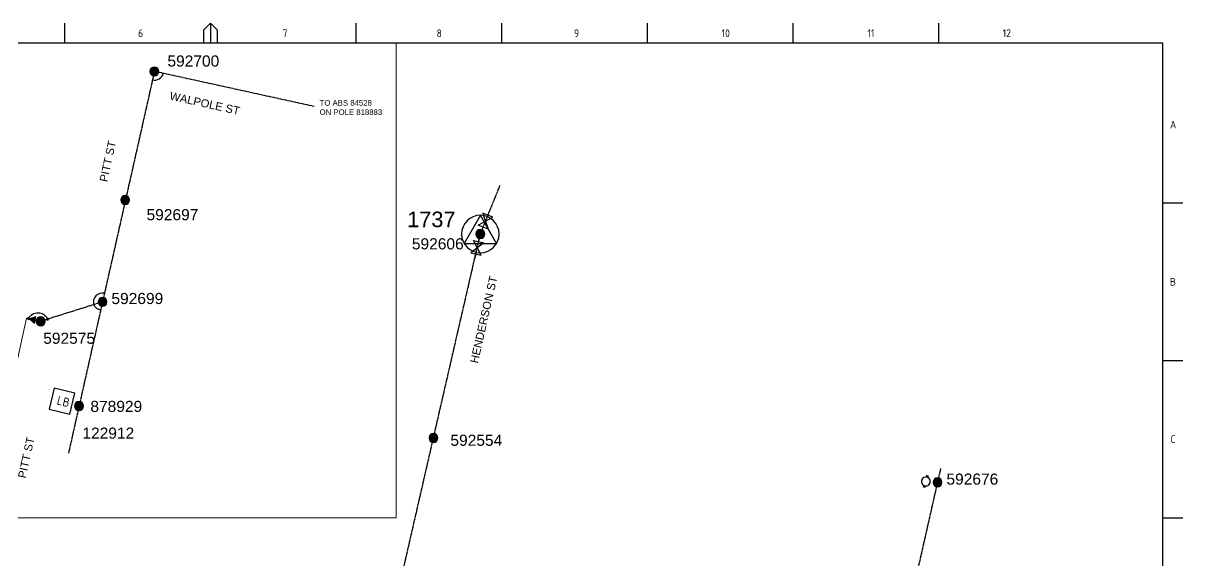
# Paper-space layout 'Sheet (2)' of a CAD drawing. Header units: metres. Extents: x -30 to 845, y -5 to 581.
# Drawn here: x 323 to 845, y 339 to 581 of the extents above; entities that cross this region are included whole.
import ezdxf
from ezdxf.enums import TextEntityAlignment as Align

# ---------------------------------------------------------------- set-up
doc = ezdxf.new("R2010")
doc.units = ezdxf.units.M
doc.linetypes.add('Cable Exist OH', pattern=[1, 1, 0])
doc.layers.get('0').update_dxf_attribs({"color": 6})
for name, color, linetype in [('_User Miscellaneous1', 7, 'Continuous'), ('_User Miscellaneous3', 7, 'Continuous'), ('_User Miscellaneous6', 7, 'Continuous'), ('Equip_LV_EXT', 7, 'Continuous'), ('Equip_LV_NEW', 2, 'Continuous'), ('Equip_SP_HV_EXT', 7, 'Continuous'), ('Equip_SP_LV_EXT', 7, 'Continuous'), ('Mains_HV_EXT', 7, 'Continuous'), ('Mains_HV_NEW_U72', 2, 'Continuous'), ('Mains_LV_EXT', 7, 'Continuous'), ('Notes', 7, 'Continuous'), ('Sub_SP_TR_HV_LV_EXT', 7, 'Continuous'), ('SupportsOH_SP_TR_HV_LV_SL_EXT', 7, 'Continuous')]:
    doc.layers.add(name, color=color, linetype=linetype)
doc.layers.add('Cadastre Developer_SP_NEW', color=2, linetype='Continuous', lineweight=5)
doc.layers.add('Cadastre Roads_SP_EXT', color=7, linetype='Continuous', lineweight=5)
doc.styles.add('iecISOCP', font='isocp.shx')
doc.styles.add('POLE_LABEL', font='arial.ttf')
doc.styles.get("Standard").update_dxf_attribs({"font": 'arial.ttf'})
doc.linetypes.add('Cable New UG', pattern='A,7,-0.25,["x",Standard,S=2,R=0,X=0.2,Y=-0.8],-2.1', length=9.35)
doc.linetypes.add('IE Trench HV', pattern='A,7,-0.2,["/",Standard,S=3,R=0,X=0.6,Y=-1.4],-2.5', length=9.7)

# ---------------------------------------------------------------- blocks, each defined once
blk = doc.blocks.new('A1_FRAME_TITLE')
at = {"layer": 'Notes', "linetype": 'Continuous'}
for p, q in [((351.17, 574.39), (351.17, 583.39)), ((413.67, 580.39), (416.67, 583.39)), ((413.67, 574.39), (413.67, 580.39)), ((416.67, 583.39), (416.67, 574.39)), ((416.67, 583.39), (419.67, 580.39)), ((419.67, 580.39), (419.67, 574.39)), ((482.19, 574.39), (482.19, 583.39)), ((547.7, 574.39), (547.7, 583.39)), ((613.21, 574.39), (613.21, 583.39)), ((678.72, 574.39), (678.72, 583.39)), ((744.23, 574.39), (744.23, 583.39)), ((853.87, 502.43), (844.87, 502.43)), ((844.88, 431.68), (853.87, 431.68)), ((844.87, 360.93), (853.87, 360.93))]:
    blk.add_line(p, q, dxfattribs=at)
at = {"layer": 'Notes', "color": 3, "linetype": 'Continuous'}
blk.add_line((844.88, 5.97), (844.88, 574.39), dxfattribs=at)
at = {"layer": 'Notes', "color": 3, "linetype": 'Continuous', "flags": 128}
blk.add_lwpolyline([(844.88, 574.39), (149.5, 574.39)], dxfattribs=at)
at = {"layer": 'Notes', "color": 7, "style": 'iecISOCP'}
for s, p in [('6', (384.13, 577.12)), ('7', (449.08, 577.12)), ('8', (518.36, 577.12)), ('9', (580.11, 577.12)), ('10', (646.5, 577.12)), ('11', (712.06, 577.12)), ('12', (772.87, 577.16)), ('A', (848.09, 536.06)), ('B', (848.09, 465.31)), ('C', (848.39, 394.56))]:
    blk.add_text(s, height=3.5, dxfattribs=at).set_placement(p)
at = {"layer": 'Notes', "color": 7, "style": 'iecISOCP', "flags": 8}
blk.add_attdef('VERSION_NO', text='', height=2.5, rotation=90, dxfattribs=at).set_placement((302.04, 43.81), align=Align.MIDDLE_CENTER)
at = {"layer": 'Notes', "color": 7, "style": 'iecISOCP'}
for tag, p in [('CAP_NO', (513.19, 43.46)), ('IE_NUM', (513.05, 37.81)), ('REF_No_1', (335.24, 32.31)), ('REF_1', (362.52, 32.31)), ('GEN_WO', (441.71, 31.76)), ('HV_SWITCH', (513.46, 32.16)), ('REF_No_2', (335.24, 26.31)), ('REF_2', (362.52, 26.31)), ('OH_WO', (441.71, 25.81)), ('UBD_REF', (513.05, 25.83)), ('REF_No_3', (335.24, 20.31)), ('REF_3', (362.52, 20.31)), ('UG_WO', (441.71, 20.05)), ('GIS_MAP_No', (513.05, 20.04)), ('REF_No_4', (335.24, 14.31)), ('REF_4', (362.52, 14.31)), ('SUB_WO', (441.71, 13.81)), ('HV_OP_DIAG', (513.33, 14.2)), ('LGA', (512.95, 7.78))]:
    blk.add_attdef(tag, p, '', height=2.5, dxfattribs=at)
for tag, p in [('scale', (567.76, 33.27)), ('DRAWN', (567.76, 24.93)), ('DATE', (567.76, 16.88)), ('CHD', (567.76, 8.37)), ('DESIGN', (605.62, 9.15))]:
    blk.add_attdef(tag, text='', height=2.5, dxfattribs=at).set_placement(p, align=Align.CENTER)
at = {"layer": 'Notes', "color": 4, "style": 'iecISOCP'}
blk.add_attdef('NUM', text='', height=7, dxfattribs=at).set_placement((812.88, 20.12), align=Align.MIDDLE_CENTER)
at = {"layer": 'Notes', "color": 1, "style": 'iecISOCP'}
blk.add_attdef('REV', text='', height=5, dxfattribs=at).set_placement((840.57, 17.1), align=Align.CENTER)
at = {"layer": 'Notes', "color": 7, "style": 'iecISOCP'}
for tag, p in [('NS', (811.23, 8.12)), ('SHTS', (825.93, 8.12))]:
    blk.add_attdef(tag, text='', height=2.5, dxfattribs=at).set_placement(p, align=Align.MIDDLE)
at = {"layer": 'Notes', "style": 'iecISOCP'}
blk.add_attdef('ExportID', (-11.47, 2.39), '', height=2.5, dxfattribs=at)
at = {"layer": 'Notes', "style": 'iecISOCP', "flags": 1}
for tag, p in [('ProjectType', (-6.37, -26.8)), ('ProjectNumber', (3.01, -26.82)), ('DrawingNumber', (14.96, -26.8)), ('ProjectDescription', (27.02, -26.83)), ('ExportDate', (39.74, -26.79)), ('ExportUserName', (48.61, -26.8)), ('DesignerCompanyName', (60.94, -26.79)), ('ExportAreaOfInterest', (76.55, -26.81)), ('GIS_SUCCESS', (91.45, -26.78)), ('CAD_SUCCESS', (101.24, -26.78)), ('DEPOTCODE', (111.56, -26.88)), ('ExportCategories', (119.53, -26.8)), ('Comments', (133.84, -26.88))]:
    blk.add_attdef(tag, p, '', height=1, dxfattribs=at)
blk = doc.blocks.new('POLE_EXT')
blk.add_hatch(color=256).paths.add_polyline_path([(-1, 0, 1), (1, 0, 1)])
blk.add_lwpolyline([(-1, 0, 1), (1, 0, 1)], format="xyb", close=True)
for tag, height, flags, p in [('pNumber', 2.5, 8, (-17.84, 2.07)), ('OWNED_BY', 0.2, 9, (1.35, -0.4)), ('SPECIAL_USE', 0.2, 9, (1.35, -0.8)), ('STATE', 0.2, 9, (1.35, -1)), ('cLV', 0.2, 9, (1.35, -1.4)), ('hDepth', 0.2, 9, (1.35, -1.6)), ('hDia', 0.2, 9, (1.35, -1.8)), ('cHV', 0.2, 9, (1.35, -2)), ('PARENT', 0.2, 9, (1.35, -0.6)), ('USAGE', 0.2, 9, (1.35, -1.2)), ('LBRACKET', 0.2, 9, (1.35, -2.2)), ('LExisting', 0.2, 9, (1.35, -2.4)), ('LANTNUMBER', 0.2, 9, (1.35, -2.6)), ('cLinedev', 0.2, 9, (1.35, -3.4)), ('pExisting', 0.2, 9, (1.35, -3.8)), ('pFooting', 0.2, 9, (1.35, -4.4)), ('pNew', 0.2, 9, (1.35, -4.6)), ('pRelocate', 0.2, 9, (1.35, -5)), ('pRemove', 0.2, 9, (1.35, -5.2)), ('LOther', 0.2, 9, (1.35, -2.8)), ('LRemove', 0.2, 9, (1.35, -3)), ('LEGEND', 0.2, 9, (1.35, -3.2)), ('LOCATION', 0.2, 9, (1.35, -3.6)), ('PFNUMBER', 0.2, 9, (1.35, -4)), ('NEWPFNUMBER', 0.2, 9, (1.35, -4.2)), ('pReplace', 0.2, 9, (1.35, -5.4)), ('pStay', 0.2, 9, (1.35, -5.6)), ('pType', 0.2, 9, (1.35, -5.8)), ('cspan', 0.2, 9, (1.35, -6)), ('STREETNAME', 0.2, 9, (1.35, -6.2)), ('SUBURB', 0.2, 9, (1.35, -6.4)), ('OPERATED_BY', 0.2, 9, (1.36, -7.01)), ('NOTES', 0.2, 9, (1.35, -6.6)), ('MAINTAINED_BY', 0.2, 9, (1.36, -6.81))]:
    blk.add_attdef(tag, text='', height=height, dxfattribs=dict(flags=flags)).set_placement(p, align=Align.MIDDLE_LEFT)
at = {"style": 'POLE_LABEL'}
for tag, height, flags, p in [('ASSET_NUM', 2.5, 8, (2, 2)), ('STRUCTURE_PLANT_NUMBER', 0.2, 9, (1.35, 0.03)), ('STREET_CODE', 0.2, 9, (1.35, -0.2))]:
    blk.add_attdef(tag, text='', height=height, dxfattribs=dict(at, flags=flags)).set_placement(p, align=Align.MIDDLE_LEFT)
at = {"flags": 1}
blk.add_attdef('Z', (1.35, -7.33), '', height=0.2, dxfattribs=at)
blk = doc.blocks.new('HV_LOAD_BREAK_EXT')
blk.add_lwpolyline([(-2.4, -2.4), (2.4, -2.4), (2.4, 2.4), (-2.4, 2.4)], close=True)
at = {"insert": (-1.1, 0.99), "char_height": 2, "width": 2.9628, "attachment_point": 1}
blk.add_mtext('{\\Fisocp|c0;LB}', dxfattribs=at)
for tag, height, flags, p in [('ASSET_NUM', 2.5, 8, (2, 2)), ('STREET_CODE', 0.2, 9, (1.5, 0)), ('ACTUAL_STATUS', 0.2, 9, (1.5, -0.2)), ('CONSTRUCTED_VOLTAGE', 0.2, 9, (1.5, -0.4)), ('OPERATING_VOLTAGE', 0.2, 9, (1.5, -0.8)), ('ORIENTATION', 0.2, 9, (1.5, -1)), ('OWNED_BY', 0.2, 9, (1.5, -1.2)), ('OPERATED_BY', 0.2, 9, (1.5, -1.4)), ('STATE', 0.2, 9, (1.5, -1.8)), ('SWITCH_TYPE', 0.2, 9, (1.5, -2)), ('NO_PHASES', 0.2, 9, (1.5, -0.6)), ('MAINTAINED_BY', 0.2, 9, (1.5, -1.6)), ('USAGE', 0.2, 9, (1.5, -2.2)), ('LEGEND', 0.2, 9, (1.5, -2.4)), ('LOCATION', 0.2, 9, (1.5, -2.6)), ('STREETNAME', 0.2, 9, (1.5, -2.8)), ('SUBURB', 0.2, 9, (1.5, -3)), ('Z', 0.2, 1, (1.5, -3.6)), ('NOTES', 0.2, 9, (1.5, -3.2)), ('LABEL_ALIGNMENT', 0.2, 9, (1.5, -3.4))]:
    blk.add_attdef(tag, text='', height=height, dxfattribs=dict(flags=flags)).set_placement(p, align=Align.MIDDLE_LEFT)
blk = doc.blocks.new('UGOH_NEW')
blk.add_hatch(color=256).paths.add_polyline_path([(-0.75, 1.7), (0.75, 1.7), (0, 3)])
at = {"color": 1}
blk.add_lwpolyline([(-0.75, 1.7), (0.75, 1.7), (0, 3)], close=True, dxfattribs=at)
for tag, flags, p in [('CONSTRUCTED_VOLTAGE', 9, (1.5, 0)), ('ACTUAL_STATUS', 9, (1.5, -1.6)), ('OPERATING_VOLTAGE', 9, (1.5, -0.2)), ('ORIENTATION', 9, (1.5, -0.4)), ('STATE', 9, (1.5, -0.6)), ('OWNED_BY', 9, (1.5, -1)), ('OPERATED_BY', 9, (1.5, -1.2)), ('TYPE', 1, (1.5, -2)), ('USAGE', 9, (1.5, -0.8)), ('MAINTAINED_BY', 9, (1.5, -1.4)), ('NUMBER_OF_PHASES', 9, (1.5, -1.8))]:
    blk.add_attdef(tag, text='', height=0.2, dxfattribs=dict(flags=flags)).set_placement(p, align=Align.MIDDLE_LEFT)
blk = doc.blocks.new('SUB_POLE_EXT')
blk.add_wipeout([(0, 4.22), (0.42, 4.2), (0.83, 4.14), (1.21, 4.05), (1.62, 3.9), (1.99, 3.72), (2.35, 3.51), (2.68, 3.26), (2.99, 2.99), (3.28, 2.66), (3.52, 2.34), (3.76, 1.92), (3.9, 1.62), (4.04, 1.23), (4.18, 0.63), (4.22, 0), (4.18, -0.61), (4.06, -1.15), (3.9, -1.62), (3.58, -2.24), (3.22, -2.73), (2.97, -3.01), (2.68, -3.26), (2.36, -3.5), (2, -3.72), (1.64, -3.89), (1.25, -4.03), (0.82, -4.14), (0.42, -4.2), (0, -4.22), (-0.41, -4.2), (-0.8, -4.15), (-1.21, -4.05), (-1.62, -3.9), (-1.99, -3.73), (-2.35, -3.51), (-2.68, -3.26), (-2.96, -3.02), (-3.23, -2.72), (-3.51, -2.35), (-3.71, -2.01), (-3.91, -1.6), (-4.05, -1.21), (-4.16, -0.76), (-4.22, -0.14), (-4.21, 0.39), (-4.14, 0.83), (-4.03, 1.27), (-3.9, 1.63), (-3.71, 2.02), (-3.5, 2.37), (-3.28, 2.67), (-2.99, 2.99), (-2.68, 3.27), (-2.33, 3.52), (-1.98, 3.73), (-1.63, 3.9), (-1.2, 4.05), (-0.78, 4.15), (-0.4, 4.21)])
blk.add_line((2.16, 0.48), (2.16, 0.48, 0))
blk.add_lwpolyline([(-4.22, 0, 1), (4.22, 0, 1)], format="xyb", close=True)
blk.add_lwpolyline([(2.14, 0.52), (0, 4.22), (-3.66, -2.11), (3.66, -2.11)], close=True)
for tag, height, flags, p in [('ASSET_NUM', 3.5, 8, (2, 2)), ('STREET_CODE', 0.2, 9, (1.5, 0)), ('CONSTRUCTED_VOLTAGE', 0.2, 9, (1.5, -0.2)), ('OPERATING_VOLTAGE', 0.2, 9, (1.5, -0.6)), ('OPERATED_BY', 0.2, 9, (1.5, -0.8)), ('ORIENTATION', 0.2, 9, (1.5, -1.2)), ('OWNED_BY', 0.2, 9, (1.5, -1.4)), ('SECONDARY_VOLTAGE', 0.2, 9, (1.5, -1.6)), ('STATE', 0.2, 9, (1.5, -1.8)), ('SUBSTATION_TYPE', 0.2, 9, (1.5, -2)), ('NO_PHASES', 0.2, 9, (1.5, -0.4)), ('MAINTAINED_BY', 0.2, 9, (1.5, -1)), ('USAGE', 0.2, 9, (1.5, -2.2)), ('LEGEND', 0.2, 9, (1.5, -2.4)), ('LOCATION', 0.2, 9, (1.5, -2.6)), ('STREETNAME', 0.2, 9, (1.5, -2.8)), ('SUBURB', 0.2, 9, (1.5, -3)), ('Z', 0.2, 1, (1.5, -3.4)), ('NOTES', 0.2, 9, (1.5, -3.2))]:
    blk.add_attdef(tag, text='', height=height, dxfattribs=dict(flags=flags)).set_placement(p, align=Align.MIDDLE_LEFT)
blk = doc.blocks.new('LV_OH_LINKS_OPEN_EXT')
for p, q in [((-0.17, 4.97), (-0.17, 5.46)), ((0.17, 4.97), (0.17, 5.46)), ((-0.17, 3), (-0.17, 2.5)), ((0.17, 3), (0.17, 2.5))]:
    blk.add_line(p, q)
blk.add_lwpolyline([(0, 2.99, 1), (0, 4.98, 1)], format="xyb", close=True)
at = {"flags": 9}
for tag, p in [('ACTUAL_STATUS', (0, 0)), ('CONSTRUCTED_VOLTAGE', (0, -0.2)), ('OPERATING_VOLTAGE', (0, -0.6)), ('ORIENTATION', (0, -0.8)), ('OWNED_BY', (0, -1)), ('STATE', (0, -1.2)), ('SWITCH_TYPE', (0, -1.4)), ('NO_PHASES', (0, -0.4)), ('USAGE', (0, -1.6)), ('LEGEND', (0, -1.8)), ('NOTES', (0, -2))]:
    blk.add_attdef(tag, text='', height=0.2, dxfattribs=at).set_placement(p, align=Align.MIDDLE_LEFT)
at = {"flags": 1}
blk.add_attdef('Z', (0, 0), '', height=0.2, dxfattribs=at)
blk = doc.blocks.new('LV_OH_LINKS_DISTFUSE_EXT')
for p, q in [((0, 0), (0.96, 0)), ((3.84, 0), (4.8, 0))]:
    blk.add_line(p, q)
blk.add_lwpolyline([(3.84, -1.2), (3.84, 1.2), (0.96, -1.2), (0.96, 1.2)], close=True)
at = {"flags": 9}
for tag, p in [('ACTUAL_STATUS', (0, 0)), ('CONSTRUCTED_VOLTAGE', (0, -0.2)), ('OPERATING_VOLTAGE', (0, -0.6)), ('ORIENTATION', (0, -0.8)), ('OWNED_BY', (0, -1)), ('STATE', (0, -1.2)), ('SWITCH_TYPE', (0, -1.4)), ('NO_PHASES', (0, -0.4)), ('USAGE', (0, -1.6)), ('NOTES', (0, -1.8))]:
    blk.add_attdef(tag, text='', height=0.2, dxfattribs=at).set_placement(p, align=Align.MIDDLE_LEFT)
at = {"flags": 1}
blk.add_attdef('Z', (0, 0), '', height=0.2, dxfattribs=at)

psp = doc.layouts.new('Sheet (2)')

# ---------------------------------------------------------------- linework, layer by layer
at = {"layer": '_User Miscellaneous1', "flags": 128}
psp.add_lwpolyline([(325.79, 448.16, -0.64826), (334.34, 447.9, 1.420207)], format="xyb", dxfattribs=at)
at = {"layer": 'Cadastre Developer_SP_NEW', "color": 8, "flags": 128}
psp.add_lwpolyline([(-20.65, 358.54), (491.16, 358.54), (491.16, 572)], dxfattribs=at)
at = {"layer": 'Mains_HV_EXT', "linetype": 'Cable Exist OH'}
for points in [[(382.39, 559.3), (359.06, 455.69)], [(454.23, 543.55), (382.39, 559.3)], [(359.06, 455.69), (331.29, 446.93)], [(359.06, 455.69), (348.49, 408.74)], [(348.49, 408.74), (343.74, 387.63)]]:
    psp.add_lwpolyline(points, dxfattribs=at)
at = {"layer": 'Mains_HV_EXT', "linetype": 'Continuous'}
for points in [[(381.54, 555.5, 0.419725), (386.36, 558.42)], [(359.94, 459.58, 0.55595), (355.07, 454.46)], [(355.12, 454.46, 0.269149), (358.25, 452.08)]]:
    psp.add_lwpolyline(points, format="xyb", dxfattribs=at)
at = {"layer": 'Mains_HV_NEW_U72', "color": 2, "linetype": 'Cable New UG', "lineweight": 0, "flags": 128}
psp.add_lwpolyline([(280.24, 396.48), (311.62, 388.61), (324.94, 448.35), (329.57, 447.32)], dxfattribs=at)
at = {"layer": 'Mains_LV_EXT', "linetype": 'Cable Exist OH'}
for points in [[(491.49, 323.03), (507.86, 394.48)], [(735.86, 380.69), (734.5, 374.68)], [(734.5, 374.68), (721.8, 318.69)]]:
    psp.add_lwpolyline(points, dxfattribs=at)

# ---------------------------------------------------------------- block references
at = {"layer": '_User Miscellaneous6'}
psp.add_blockref('A1_FRAME_TITLE', (-9.08, -2.39), dxfattribs=at)
at = {"layer": 'Equip_LV_NEW', "xscale": 2, "yscale": 2, "zscale": 2, "rotation": 77.43381209941192}
psp.add_blockref('UGOH_NEW', (332.14, 446.75), dxfattribs=at)
at = {"layer": 'Equip_SP_HV_EXT'}
ref = psp.add_blockref('HV_LOAD_BREAK_EXT', (340.89, 411.03), dxfattribs=dict(at, xscale=2, yscale=2, zscale=2, rotation=346.4542012302205))
ref.add_attrib('ASSET_NUM', '122912', dxfattribs={"layer": '0', "height": 5}).set_placement((350, 396.66), align=Align.MIDDLE_LEFT)
at = {"layer": 'Equip_SP_LV_EXT', "xscale": 2, "yscale": 2, "zscale": 2, "rotation": 163.0322293976456}
psp.add_blockref('LV_OH_LINKS_OPEN_EXT', (731.56, 382.55), dxfattribs=at)
at = {"layer": 'SupportsOH_SP_TR_HV_LV_SL_EXT'}
ref = psp.add_blockref('POLE_EXT', (382.39, 559.3), dxfattribs=dict(at, xscale=2, yscale=2, zscale=2))
ref.add_attrib('ASSET_NUM', '592700', dxfattribs={"layer": '0', "height": 5, "rotation": 0.0076, "style": 'POLE_LABEL'}).set_placement((388.24, 563.99), align=Align.MIDDLE_LEFT)
ref = psp.add_blockref('POLE_EXT', (369.24, 501.51), dxfattribs=dict(at, xscale=2, yscale=2, zscale=2))
ref.add_attrib('ASSET_NUM', '592697', dxfattribs={"layer": '0', "height": 5, "style": 'POLE_LABEL'}).set_placement((378.85, 494.9), align=Align.MIDDLE_LEFT)
ref = psp.add_blockref('POLE_EXT', (359.06, 455.69), dxfattribs=dict(at, xscale=2, yscale=2, zscale=2))
ref.add_attrib('ASSET_NUM', '592699', dxfattribs={"layer": '0', "height": 5, "rotation": 0.0367, "style": 'POLE_LABEL'}).set_placement((363.06, 457.19), align=Align.MIDDLE_LEFT)
at = {"layer": 'SupportsOH_SP_TR_HV_LV_SL_EXT', "xscale": 0.4, "yscale": 0.4, "zscale": 0.4}
for p in [(325.79, 448.16), (334.34, 447.9)]:
    psp.add_blockref('POLE_EXT', p, dxfattribs=at)
at = {"layer": 'SupportsOH_SP_TR_HV_LV_SL_EXT'}
ref = psp.add_blockref('POLE_EXT', (331.29, 446.93), dxfattribs=dict(at, xscale=2, yscale=2, zscale=2))
ref.add_attrib('ASSET_NUM', '592575', dxfattribs={"layer": '0', "height": 5, "style": 'POLE_LABEL'}).set_placement((355.7, 439.33), align=Align.MIDDLE_RIGHT)
ref = psp.add_blockref('POLE_EXT', (348.51, 408.82), dxfattribs=dict(at, xscale=2, yscale=2, zscale=2))
ref.add_attrib('ASSET_NUM', '878929', dxfattribs={"layer": '0', "height": 5, "style": 'POLE_LABEL'}).set_placement((353.6, 411.17), align=Align.TOP_LEFT)
ref = psp.add_blockref('POLE_EXT', (507.86, 394.48), dxfattribs=dict(at, xscale=2, yscale=2, zscale=2))
ref.add_attrib('ASSET_NUM', '592554', dxfattribs={"layer": '0', "height": 5, "rotation": 0.0444, "style": 'POLE_LABEL'}).set_placement((538.78, 389.46), align=Align.BOTTOM_RIGHT)
ref = psp.add_blockref('POLE_EXT', (734.51, 374.5), dxfattribs=dict(at, xscale=2, yscale=2, zscale=2))
ref.add_attrib('ASSET_NUM', '592676', dxfattribs={"layer": '0', "height": 5, "style": 'POLE_LABEL'}).set_placement((738.51, 376), align=Align.MIDDLE_LEFT)

# ---------------------------------------------------------------- texts
at = {"layer": '_User Miscellaneous3', "linetype": 'IE Trench HV', "insert": (456.67, 546.41), "char_height": 2.5, "attachment_point": 1}
psp.add_mtext_dynamic_manual_height_columns('TO ABS 84528 ON POLE 818883', width=29.4384, gutter_width=4, heights=[0], dxfattribs=at)
at = {"layer": 'Cadastre Roads_SP_EXT'}
for s, rotation, p in [('WALPOLE ST', 347.5381, (388.96, 546.68)), ('PITT ST', 77.685, (361.17, 509.35)), ('HENDERSON ST', 77.2713, (527.81, 427.82)), ('PITT ST', 77.685, (324.51, 376.12))]:
    psp.add_text(s, height=3.6, rotation=rotation, dxfattribs=at).set_placement(p)

# ---------------------------------------------------------------- next in the draw order: block references
at = {"layer": 'Sub_SP_TR_HV_LV_EXT'}
ref = psp.add_blockref('SUB_POLE_EXT', (528.95, 486.19), dxfattribs=dict(at, xscale=2, yscale=2, zscale=2))
ref.add_attrib('ASSET_NUM', '1737', dxfattribs={"layer": '0', "height": 7}).set_placement((517.78, 487.17), align=Align.BOTTOM_RIGHT)

# ---------------------------------------------------------------- next in the draw order: linework, layer by layer
at = {"layer": 'Mains_LV_EXT', "linetype": 'Cable Exist OH'}
for points in [[(528.95, 486.19), (537.84, 508.16)], [(507.86, 394.48), (528.95, 486.19)]]:
    psp.add_lwpolyline(points, dxfattribs=at)

# ---------------------------------------------------------------- next in the draw order: block references
at = {"layer": 'Equip_LV_EXT', "xscale": 2, "yscale": 2, "zscale": 2}
for p, rotation in [((529.5, 487.53), 68.40745731840853), ((528.6, 484.68), 257.4775376192719)]:
    psp.add_blockref('LV_OH_LINKS_DISTFUSE_EXT', p, dxfattribs=dict(at, rotation=rotation))
at = {"layer": 'SupportsOH_SP_TR_HV_LV_SL_EXT'}
ref = psp.add_blockref('POLE_EXT', (528.95, 486.19), dxfattribs=dict(at, xscale=2, yscale=2, zscale=2))
ref.add_attrib('ASSET_NUM', '592606', dxfattribs={"layer": '0', "height": 5, "rotation": 359.9748, "style": 'POLE_LABEL'}).set_placement((521.45, 481.78), align=Align.MIDDLE_RIGHT)

doc.saveas('drawing.dxf')
